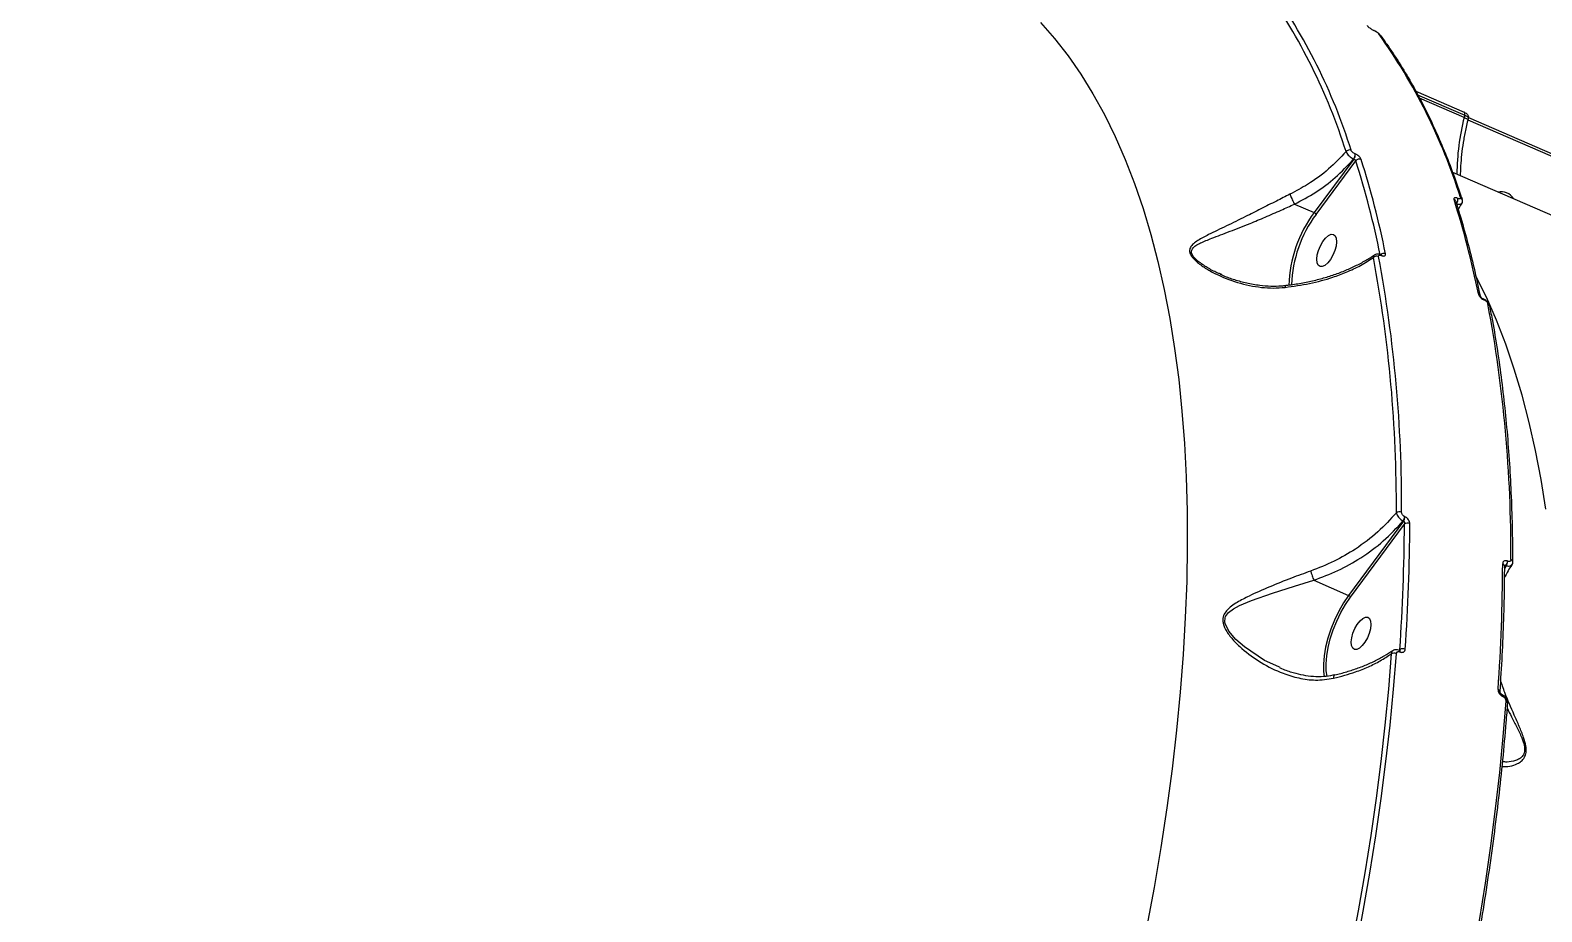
# Model space of a CAD drawing. Header units: millimetres. Extents: x -6901 to 7060, y -7557 to 6158.
# Drawn here: x 2630.1 to 3019.5, y -3041.9 to -2814.7 of the extents above; entities that cross this region are included whole.
import ezdxf

# ---------------------------------------------------------------- set-up
doc = ezdxf.new("R2010")
doc.units = ezdxf.units.MM
for name, color, linetype in [('DIKOM_ОБЪЕКТ', 7, 'Continuous'), ('DIKOM_РАЗМЕР_ЗОНА', 7, 'Continuous'), ('DIKOM_РАЗМЕР_ОБЪЕКТА', 7, 'Continuous')]:
    doc.layers.add(name, color=color, linetype=linetype)
doc.styles.add('style1', font='arial.ttf', dxfattribs={"width": 0.8})
doc.dimstyles.new('1-50', dxfattribs={"dimtxt": 300, "dimasz": 200, "dimexe": 100, "dimexo": 0, "dimgap": 100, "dimtad": 1, "dimtxsty": 'style1', "dimcen": 200, "dimclrd": 7, "dimclre": 7, "dimclrt": 7, "dimadec": 1, "dimazin": 2, "dimtfac": 1, "dimtmove": 0, "dimatfit": 2, "dimfxl": 0, "dimlwd": 25, "dimlwe": 18, "dimarcsym": 0})

# ---------------------------------------------------------------- blocks, each defined once
blk = doc.blocks.new('*D1')
at = {"layer": 'Defpoints', "color": 0, "transparency": 16777216}
for p in [(-4076.66, -462.32), (4983.51, -3127.59), (4983.51, -6854.07)]:
    blk.add_point(p, dxfattribs=at)
at = {"layer": 'DIKOM_РАЗМЕР_ОБЪЕКТА', "color": 7, "lineweight": 18, "transparency": 16777216}
for p, q in [((-4076.66, -462.32), (-4076.66, -6954.07)), ((4983.51, -3127.59), (4983.51, -6954.07))]:
    blk.add_line(p, q, dxfattribs=at)
at = {"layer": 'DIKOM_РАЗМЕР_ОБЪЕКТА', "color": 7, "lineweight": 25, "transparency": 16777216}
blk.add_line((-3876.66, -6854.07), (4783.51, -6854.07), dxfattribs=at)
at = {"layer": 'DIKOM_РАЗМЕР_ОБЪЕКТА', "color": 7, "transparency": 16777216}
for points in [[(-3876.66, -6820.74), (-3876.66, -6887.4), (-4076.66, -6854.07)], [(4783.51, -6820.74), (4783.51, -6887.4), (4983.51, -6854.07)]]:
    blk.add_solid(points, dxfattribs=at)
at = {"layer": 'DIKOM_РАЗМЕР_ОБЪЕКТА', "color": 7, "transparency": 16777216, "insert": (453.43, -6600.9), "char_height": 300, "attachment_point": 5, "style": 'style1'}
blk.add_mtext('9050', dxfattribs=at)
blk = doc.blocks.new('*D2')
at = {"layer": 'Defpoints', "color": 0, "transparency": 16777216}
for p in [(-1102.73, 4151.17), (-5819.23, -4492.42), (4721.24, -4492.42)]:
    blk.add_point(p, dxfattribs=at)
at = {"layer": 'DIKOM_РАЗМЕР_ОБЪЕКТА', "color": 7, "lineweight": 18, "transparency": 16777216}
for p, q in [((-1102.73, 4151.17), (-5919.23, 4151.17)), ((4721.24, -4492.42), (-5919.23, -4492.42))]:
    blk.add_line(p, q, dxfattribs=at)
at = {"layer": 'DIKOM_РАЗМЕР_ОБЪЕКТА', "color": 7, "lineweight": 25, "transparency": 16777216}
blk.add_line((-5819.23, 3951.17), (-5819.23, -4292.42), dxfattribs=at)
at = {"layer": 'DIKOM_РАЗМЕР_ОБЪЕКТА', "color": 7, "transparency": 16777216}
for points in [[(-5852.56, 3951.17), (-5785.89, 3951.17), (-5819.23, 4151.17)], [(-5852.56, -4292.42), (-5785.89, -4292.42), (-5819.23, -4492.42)]]:
    blk.add_solid(points, dxfattribs=at)
at = {"layer": 'DIKOM_РАЗМЕР_ОБЪЕКТА', "color": 7, "transparency": 16777216, "insert": (-6072.4, -170.63), "char_height": 300, "attachment_point": 5, "rotation": 90, "style": 'style1'}
blk.add_mtext('8650', dxfattribs=at)
blk = doc.blocks.new('*D3')
at = {"layer": 'Defpoints', "color": 0, "transparency": 16777216}
for p in [(-1553.27, 6158.28), (-6450.85, -6312.94), (5659.92, -6312.94)]:
    blk.add_point(p, dxfattribs=at)
at = {"layer": 'DIKOM_РАЗМЕР_ЗОНА', "color": 7, "lineweight": 18, "transparency": 16777216}
for p, q in [((-1553.27, 6158.28), (-6550.85, 6158.28)), ((5659.92, -6312.94), (-6550.85, -6312.94))]:
    blk.add_line(p, q, dxfattribs=at)
at = {"layer": 'DIKOM_РАЗМЕР_ЗОНА', "color": 7, "lineweight": 25, "transparency": 16777216}
blk.add_line((-6450.85, 5958.28), (-6450.85, -6112.94), dxfattribs=at)
at = {"layer": 'DIKOM_РАЗМЕР_ЗОНА', "color": 7, "transparency": 16777216}
for points in [[(-6484.18, 5958.28), (-6417.52, 5958.28), (-6450.85, 6158.28)], [(-6484.18, -6112.94), (-6417.52, -6112.94), (-6450.85, -6312.94)]]:
    blk.add_solid(points, dxfattribs=at)
at = {"layer": 'DIKOM_РАЗМЕР_ЗОНА', "color": 7, "transparency": 16777216, "insert": (-6704.02, -77.33), "char_height": 300, "attachment_point": 5, "rotation": 90, "style": 'style1'}
blk.add_mtext('12500', dxfattribs=at)
blk = doc.blocks.new('*D4')
at = {"layer": 'Defpoints', "color": 0, "transparency": 16777216}
for p in [(-5588.2, -1083.32), (7059.54, -2218.88), (7059.54, -7457.08)]:
    blk.add_point(p, dxfattribs=at)
at = {"layer": 'DIKOM_РАЗМЕР_ЗОНА', "color": 7, "lineweight": 18, "transparency": 16777216}
for p, q in [((-5588.2, -1083.32), (-5588.2, -7557.08)), ((7059.54, -2218.88), (7059.54, -7557.08))]:
    blk.add_line(p, q, dxfattribs=at)
at = {"layer": 'DIKOM_РАЗМЕР_ЗОНА', "color": 7, "lineweight": 25, "transparency": 16777216}
blk.add_line((-5388.2, -7457.08), (6859.54, -7457.08), dxfattribs=at)
at = {"layer": 'DIKOM_РАЗМЕР_ЗОНА', "color": 7, "transparency": 16777216}
for points in [[(-5388.2, -7423.74), (-5388.2, -7490.41), (-5588.2, -7457.08)], [(6859.54, -7423.74), (6859.54, -7490.41), (7059.54, -7457.08)]]:
    blk.add_solid(points, dxfattribs=at)
at = {"layer": 'DIKOM_РАЗМЕР_ЗОНА', "color": 7, "transparency": 16777216, "insert": (735.67, -7203.9), "char_height": 300, "attachment_point": 5, "style": 'style1'}
blk.add_mtext('12650', dxfattribs=at)

msp = doc.modelspace()

# ---------------------------------------------------------------- linework, layer by layer
at = {"layer": 'DIKOM_ОБЪЕКТ', "color": 7, "linetype": 'Continuous', "lineweight": 15}
for p, q in [((2976.228, -2814.716), (2976.314, -2814.753)), ((2976.314, -2814.786), (2976.399, -2814.823)), ((2987.073, -2830.425), (2999.586, -2835.844)), ((2987.566, -2831.333), (2999.706, -2836.591)), ((2999.558, -2837.197), (2988.04, -2832.209)), ((2999.706, -2836.591), (2999.558, -2837.197)), ((3000.618, -2837.388), (3000.465, -2838.014)), ((3000.51, -2837.83), (3026.906, -2849.261)), ((3000.643, -2837.192), (3026.786, -2848.514)), ((2971.489, -2846.603), (2971.444, -2846.583)), ((2971.122, -2847.933), (2960.901, -2861.724)), ((2961.398, -2862.194), (2971.641, -2848.374)), ((2971.076, -2847.914), (2971.122, -2847.933)), ((2996.565, -2851.324), (3265.424, -2967.761)), ((2997.944, -2858.06), (2997.899, -2858.041)), ((2955.854, -2859.539), (2960.901, -2861.724)), ((2978.028, -2872.506), (2978.094, -2872.534)), ((2978.181, -2872.741), (2978.246, -2872.769)), ((2937.145, -2877.688), (2936.674, -2877.509)), ((3004.503, -2883.972), (3004.569, -2884)), ((3004.656, -2884.207), (3004.722, -2884.235)), ((2984.304, -2940.1), (2984.238, -2940.072)), ((2983.909, -2941.205), (2969.776, -2960.372)), ((2970.273, -2960.842), (2984.151, -2942.021)), ((2983.843, -2941.176), (2983.909, -2941.205)), ((3010.78, -2951.566), (3010.714, -2951.538)), ((3010.384, -2952.671), (3009.903, -2953.592)), ((3009.906, -2953.201), (3010.319, -2952.642)), ((3010.319, -2952.642), (3010.384, -2952.671)), ((2960.79, -2956.481), (2969.776, -2960.372)), ((2982.826, -2974.446), (2982.871, -2974.466)), ((2982.973, -2974.327), (2982.827, -2974.447)), ((2982.99, -2974.924), (2983.036, -2974.944)), ((2952.131, -2978.959), (2951.828, -2978.819)), ((3009.281, -2985.903), (3009.327, -2985.923)), ((3009.445, -2986.381), (3009.491, -2986.401))]:
    msp.add_line(p, q, dxfattribs=at)
at = {"layer": 'DIKOM_ОБЪЕКТ', "color": 7, "linetype": 'Continuous', "lineweight": 15, "flags": 128}
for points in [[(2890.374, -2812.723), (2894.014, -2816.871), (2897.484, -2821.323), (2900.783, -2826.077), (2903.907, -2831.126), (2906.852, -2836.467), (2909.617, -2842.095), (2912.198, -2848.005), (2914.593, -2854.19), (2916.801, -2860.646), (2918.818, -2867.365), (2920.644, -2874.343), (2922.276, -2881.572), (2923.713, -2889.045), (2924.953, -2896.757), (2925.995, -2904.699), (2926.839, -2912.864), (2927.484, -2921.245), (2927.929, -2929.833), (2928.173, -2938.622), (2928.216, -2947.602), (2928.059, -2956.765), (2927.702, -2966.103), (2927.144, -2975.607), (2926.386, -2985.268), (2925.43, -2995.078), (2924.275, -3005.026), (2922.924, -3015.105), (2921.376, -3025.304), (2919.635, -3035.613), (2917.7, -3046.025)], [(2999.558, -2837.197), (2999.86, -2837.343), (3000.111, -2837.496), (3000.3, -2837.651), (3000.422, -2837.802), (3000.47, -2837.943), (3000.465, -2838.013)], [(2999.706, -2836.591), (2999.74, -2836.42), (2999.753, -2836.261), (2999.746, -2836.12), (2999.718, -2836.002), (2999.671, -2835.913), (2999.607, -2835.854), (2999.586, -2835.844)], [(2963.838, -2868.284), (2964.561, -2867.645), (2965.249, -2867.316), (2965.845, -2867.324), (2966.303, -2867.669), (2966.584, -2868.323), (2966.666, -2869.233), (2966.542, -2870.324), (2966.222, -2871.509), (2965.733, -2872.692), (2965.113, -2873.777), (2964.413, -2874.675), (2963.69, -2875.315), (2963.003, -2875.644), (2962.406, -2875.635), (2961.948, -2875.29), (2961.667, -2874.637), (2961.586, -2873.727), (2961.71, -2872.635), (2962.029, -2871.45), (2962.519, -2870.267), (2963.138, -2869.183), (2963.838, -2868.284)], [(3020.606, -2938.182), (3019.365, -2930.471), (3017.929, -2922.997), (3016.297, -2915.768), (3014.471, -2908.791), (3012.454, -2902.071), (3010.246, -2895.615), (3007.851, -2889.43), (3005.269, -2883.521), (3002.594, -2878.064)], [(2951.828, -2978.819), (2948.121, -2977.107), (2942.937, -2973.617), (2940.758, -2971.71), (2938.906, -2969.56), (2937.942, -2967.614), (2937.864, -2967.186), (2937.953, -2966.134), (2938.059, -2965.85), (2938.832, -2964.788), (2940.128, -2963.807), (2941.633, -2963.005), (2944.773, -2961.683), (2950.143, -2959.786), (2955.854, -2957.963), (2960.788, -2956.48), (2960.789, -2956.479), (2960.789, -2956.479)], [(2969.776, -2960.372), (2968.455, -2962.325), (2967.23, -2964.456), (2966.13, -2966.715), (2965.182, -2969.05), (2964.406, -2971.406), (2963.822, -2973.728), (2963.443, -2975.962), (2963.278, -2978.055), (2963.331, -2979.958), (2963.512, -2981.231)], [(2964.219, -2981.165), (2964.024, -2979.833), (2963.973, -2977.988), (2964.133, -2975.958), (2964.501, -2973.793), (2965.067, -2971.541), (2965.819, -2969.257), (2966.738, -2966.992), (2967.804, -2964.802), (2968.992, -2962.735), (2970.273, -2960.842)], [(2972.713, -2966.932), (2973.436, -2966.293), (2974.124, -2965.964), (2974.721, -2965.972), (2975.178, -2966.317), (2975.459, -2966.971), (2975.541, -2967.881), (2975.417, -2968.972), (2975.097, -2970.157), (2974.608, -2971.34), (2973.988, -2972.425), (2973.288, -2973.323), (2972.565, -2973.963), (2971.878, -2974.292), (2971.281, -2974.283), (2970.824, -2973.938), (2970.543, -2973.285), (2970.461, -2972.375), (2970.585, -2971.283), (2970.904, -2970.098), (2971.394, -2968.915), (2972.014, -2967.831), (2972.713, -2966.932)], [(2980.758, -2975.443), (2980.021, -2984.576), (2979.123, -2993.83), (2978.063, -3003.196), (2976.844, -3012.67), (2975.465, -3022.245), (2973.928, -3031.913), (2972.234, -3041.669), (2970.384, -3051.506)], [(2971.704, -3051.625), (2973.559, -3041.767), (2975.257, -3031.989), (2976.797, -3022.299), (2978.179, -3012.703), (2979.401, -3003.209), (2980.463, -2993.821), (2981.363, -2984.547), (2982.102, -2975.394)], [(3010.261, -2987.589), (3009.522, -2996.743), (3008.622, -3006.016), (3007.56, -3015.404), (3006.338, -3024.899), (3004.956, -3034.494), (3003.416, -3044.184), (3001.718, -3053.962), (2999.864, -3063.82)]]:
    msp.add_lwpolyline(points, dxfattribs=at)
at = {"layer": 'DIKOM_ОБЪЕКТ', "color": 7, "linetype": 'Continuous', "lineweight": 15}
for centre, radius, start, end in [((2827.71, -2890.196), 148.149, 17.35901, 35.64419), ((2828.709, -2889.962), 148.484, 17.35948, 35.64386), ((2976.143, -2814.908), 0.21, 35.70745, 67.27208), ((2976.218, -2814.958), 0.226, 36.71879, 64.31903), ((2856.873, -2902.154), 148.478, 17.35894, 35.64401), ((2977.227, -2816.348), 0.782, 36.72979, 66.86332), ((3056.697, -2851.938), 59.01, 165.53434, 179.87636), ((2970.006, -2846.75), 1.17, 68.75475, 139.80744), ((2969.72, -2846.824), 1.74, 321.19994, 7.93303), ((2969.766, -2846.843), 1.74, 321.19994, 7.93303), ((2972.575, -2849.077), 1.169, 68.62385, 143.04398), ((2753.446, -2917.685), 228.939, 11.34967, 17.62275), ((2754.272, -2917.467), 229.499, 11.3497, 17.62242), ((2778.217, -2927.828), 229.487, 11.34927, 17.62232), ((2996.666, -2859.027), 0.726, 18.95794, 68.2656), ((2996.176, -2858.281), 1.74, 321.19994, 7.93303), ((2996.221, -2858.3), 1.74, 321.20145, 7.93153), ((2998.318, -2858.531), 0.728, 18.9801, 68.16805), ((3009.102, -2859.626), 3.305, 65.12676, 103.69983), ((3008.698, -2860.68), 4.432, 34.7011, 66.12348), ((2986.806, -2881.203), 32.412, 143.06035, 178.65642), ((2986.803, -2881.184), 31.717, 143.22327, 178.41579), ((2977.042, -2874.189), 1.232, 68.10925, 135.19733), ((2635.512, -2937.103), 346.576, 359.67713, 10.60496), ((2636.079, -2936.97), 347.355, 359.67725, 10.60468), ((2978.825, -2873.452), 1.237, 68.30052, 130.11178), ((2977.886, -2872.765), 0.295, 4.72814, 61.20069), ((2977.953, -2872.793), 0.294, 4.66658, 62.2048), ((3002.974, -2883.316), 0.692, 12.69412, 69.45694), ((3004.363, -2884.231), 0.294, 4.66855, 62.25676), ((3004.426, -2884.26), 0.297, 4.81518, 60.71137), ((2664.25, -2949.164), 347.343, 359.67707, 10.60488), ((3005.416, -2885.891), 0.694, 13.44396, 69.38579), ((2982.873, -2940.217), 1.404, 66.70934, 124.28479), ((2982.217, -2939.971), 2.024, 323.46388, 357.14699), ((2982.282, -2940), 2.024, 323.46388, 357.14699), ((2492.486, -2940.267), 491.668, 356.0277, 359.79562), ((2984.984, -2943.124), 1.383, 66.2538, 127.06151), ((2492.691, -2940.101), 492.853, 356.02787, 359.79569), ((2516.758, -2950.469), 492.719, 356.02715, 359.79599), ((3009.284, -2952.825), 0.63, 7.17722, 72.45193), ((3008.692, -2951.437), 2.025, 323.46644, 357.14444), ((3008.758, -2951.465), 2.025, 323.46644, 357.14444), ((3011.414, -2951.709), 0.612, 6.23554, 73.56114), ((2969.435, -2961.232), 0.925, 24.93951, 68.35139), ((2981.48, -2976.796), 1.533, 66.0912, 118.09571), ((2982.546, -2974.809), 0.459, 345.52922, 52.31569), ((2982.594, -2974.829), 0.456, 345.42127, 52.92237), ((2983.747, -2975.596), 1.487, 65.64986, 121.38203), ((3008.153, -2985.168), 0.578, 4.94457, 75.97124), ((3009.004, -2986.266), 0.456, 345.42127, 52.92237), ((3009.047, -2986.286), 0.458, 345.50343, 52.40942), ((3010.117, -2988.153), 0.582, 5.33268, 75.68882)]:
    msp.add_arc(centre, radius, start, end, dxfattribs=at)
for points, knots in [([(2974.529, -2813.526), (2974.539, -2813.539), (2974.617, -2813.638), (2974.814, -2813.837), (2975.17, -2814.123), (2975.549, -2814.38), (2975.94, -2814.612), (2976.189, -2814.727), (2976.314, -2814.786)], [0, 0, 0, 0, 0.0392165, 0.2871935, 0.4951833, 0.6709839, 0.835285, 1, 1, 1, 1]), ([(2976.314, -2814.756), (2976.33, -2814.762), (2976.485, -2814.822), (2976.707, -2814.939), (2976.883, -2815.056), (2976.928, -2815.086)], [0, 0, 0, 0, 0.0783894, 0.7676774, 1, 1, 1, 1]), ([(2976.399, -2814.823), (2976.48, -2814.86), (2976.641, -2814.935), (2976.893, -2815.084), (2977.133, -2815.248), (2977.355, -2815.429), (2977.478, -2815.555), (2977.527, -2815.619), (2977.534, -2815.629)], [0, 0, 0, 0, 0.1673639, 0.3344952, 0.5091284, 0.7130756, 0.9577493, 1, 1, 1, 1]), ([(2976.928, -2815.086), (2977.02, -2815.145), (2977.268, -2815.303), (2977.591, -2815.557), (2977.754, -2815.789), (2977.833, -2815.902)], [0, 0, 0, 0, 0.2340139, 0.6270472, 1, 1, 1, 1]), ([(2977.854, -2815.88), (2978.443, -2816.689), (2980.15, -2819.029), (2982.855, -2823.106), (2985.915, -2828.193), (2988.813, -2833.542), (2991.549, -2839.146), (2994.122, -2844.999), (2996.485, -2850.993), (2998.075, -2855.478), (2998.878, -2857.906), (2999.005, -2858.289)], [0, 0, 0, 0, 0.0688579, 0.19942, 0.3300222, 0.4606746, 0.5913705, 0.7221011, 0.8528596, 0.9767795, 1, 1, 1, 1]), ([(3000.465, -2838.014), (3000.329, -2838.584), (2999.935, -2840.238), (2999.408, -2842.922), (2998.941, -2846.014), (2998.656, -2848.97), (2998.551, -2851.015), (2998.559, -2852.046), (2998.56, -2852.189)], [0, 0, 0, 0, 0.1125331, 0.3264568, 0.5400757, 0.7532297, 0.965815, 1, 1, 1, 1]), ([(2999.579, -2835.848), (2999.748, -2835.927), (3000.056, -2836.072), (3000.393, -2836.375), (3000.606, -2836.75), (3000.678, -2837.11), (3000.62, -2837.312), (3000.6, -2837.383)], [0, 0, 0, 0, 0.2743601, 0.5026059, 0.7062982, 0.8968318, 1, 1, 1, 1]), ([(2999.706, -2836.591), (2999.823, -2836.645), (3000.118, -2836.782), (3000.451, -2837.017), (3000.64, -2837.239), (3000.604, -2837.344), (3000.591, -2837.382)], [0, 0, 0, 0, 0.2026925, 0.5120285, 0.8215346, 1, 1, 1, 1]), ([(2969.112, -2845.995), (2967.672, -2847.525), (2964.752, -2850.627), (2959.771, -2854.284), (2956.205, -2856.167), (2954.662, -2856.982)], [0, 0, 0, 0, 0.3558575, 0.7214776, 1, 1, 1, 1]), ([(2969.112, -2845.995), (2969.169, -2846.132), (2969.283, -2846.407), (2969.665, -2846.883), (2970.152, -2847.339), (2970.649, -2847.694), (2970.955, -2847.851), (2971.076, -2847.914)], [0, 0, 0, 0, 0.2142492, 0.4283504, 0.6427463, 0.8576384, 1, 1, 1, 1]), ([(2971.444, -2846.583), (2971.381, -2846.554), (2971.224, -2846.48), (2970.969, -2846.311), (2970.717, -2846.092), (2970.519, -2845.861), (2970.46, -2845.727), (2970.43, -2845.659)], [0, 0, 0, 0, 0.1422809, 0.3570946, 0.5715706, 0.7857183, 1, 1, 1, 1]), ([(2973.001, -2847.988), (2972.957, -2847.887), (2972.868, -2847.683), (2972.572, -2847.337), (2972.196, -2847.009), (2971.815, -2846.757), (2971.581, -2846.647), (2971.489, -2846.603)], [0, 0, 0, 0, 0.2150436, 0.4299531, 0.6447198, 0.8592198, 1, 1, 1, 1]), ([(2955.854, -2859.539), (2957.699, -2858.552), (2961.433, -2856.556), (2966.636, -2852.658), (2969.546, -2849.549), (2971.076, -2847.914)], [0, 0, 0, 0, 0.3165683, 0.6406701, 1, 1, 1, 1]), ([(2971.122, -2847.933), (2971.153, -2847.948), (2971.231, -2847.984), (2971.36, -2848.066), (2971.489, -2848.17), (2971.592, -2848.279), (2971.624, -2848.342), (2971.641, -2848.374)], [0, 0, 0, 0, 0.1407046, 0.3552477, 0.5699178, 0.7849667, 1, 1, 1, 1]), ([(2954.662, -2856.982), (2953.492, -2857.565), (2950.979, -2858.818), (2947.123, -2860.792), (2942.769, -2862.98), (2938.171, -2865.222), (2934.057, -2867.186), (2931.309, -2868.631), (2929.766, -2869.718), (2928.947, -2870.613), (2928.755, -2871.407), (2928.865, -2872.165), (2929.29, -2873.082), (2930.687, -2874.528), (2932.828, -2876.056), (2936.314, -2877.992), (2941.147, -2879.899), (2946.237, -2880.954), (2950.375, -2881.219), (2952.395, -2881.069), (2953.411, -2880.993)], [0, 0, 0, 0, 0.059057, 0.1267723, 0.1965293, 0.2899969, 0.3861935, 0.4527697, 0.4864313, 0.5209064, 0.5489134, 0.5542497, 0.5800464, 0.6152111, 0.6617352, 0.7094944, 0.8061406, 0.9056049, 0.9525544, 1, 1, 1, 1]), ([(2954.662, -2856.982), (2954.669, -2857.005), (2954.696, -2857.097), (2954.782, -2857.354), (2954.964, -2857.814), (2955.242, -2858.422), (2955.553, -2859.033), (2955.751, -2859.368), (2955.85, -2859.535)], [0, 0, 0, 0, 0.038114, 0.1492159, 0.3619068, 0.5746017, 0.7872962, 1, 1, 1, 1]), ([(2997.899, -2858.041), (2997.809, -2858.005), (2997.582, -2857.916), (2997.267, -2857.867), (2997.015, -2857.922), (2996.884, -2858.084), (2996.918, -2858.264), (2996.935, -2858.353)], [0, 0, 0, 0, 0.1407502, 0.3552813, 0.5700086, 0.7849628, 1, 1, 1, 1]), ([(2998.589, -2857.854), (2998.6, -2857.914), (2998.624, -2858.033), (2998.537, -2858.14), (2998.368, -2858.177), (2998.157, -2858.144), (2998.005, -2858.084), (2997.944, -2858.06)], [0, 0, 0, 0, 0.214287, 0.4284825, 0.6428776, 0.857714, 1, 1, 1, 1]), ([(2998.989, -2858.298), (2999.014, -2858.361), (2999.093, -2858.557), (2999.07, -2858.923), (2998.997, -2859.241), (2998.89, -2859.353), (2998.885, -2859.358)], [0, 0, 0, 0, 0.1874807, 0.5874618, 0.9823352, 1, 1, 1, 1]), ([(2936.674, -2877.509), (2936.426, -2877.418), (2935.256, -2876.989), (2933.332, -2875.892), (2931.182, -2874.487), (2929.754, -2873.13), (2929.336, -2872.288), (2929.252, -2871.614), (2929.498, -2870.923), (2930.376, -2870.179), (2932.035, -2869.315), (2934.903, -2868.169), (2939.149, -2866.58), (2943.845, -2864.752), (2948.281, -2862.876), (2952.148, -2861.183), (2954.692, -2860.042), (2955.849, -2859.535), (2955.85, -2859.535)], [0, 0, 0, 0, 0.0175463, 0.0827863, 0.1477036, 0.1940358, 0.2269637, 0.2337644, 0.269936, 0.3159436, 0.3622823, 0.4552855, 0.5895125, 0.7236464, 0.8207185, 0.9176429, 0.9999548, 1, 1, 1, 1]), ([(2955.85, -2859.535), (2955.85, -2859.536), (2955.852, -2859.538), (2955.854, -2859.538), (2955.854, -2859.539)], [0, 0, 0, 0, 0.6072853, 1, 1, 1, 1]), ([(2961.398, -2862.194), (2961.394, -2862.183), (2961.387, -2862.162), (2961.359, -2862.103), (2961.296, -2862.013), (2961.181, -2861.898), (2961.043, -2861.794), (2960.948, -2861.748), (2960.901, -2861.724)], [0, 0, 0, 0, 0.0701223, 0.1413519, 0.3559558, 0.570624, 0.7853004, 1, 1, 1, 1]), ([(2997.352, -2858.791), (2997.715, -2859.945), (2998.767, -2863.291), (3000.376, -2869.01), (3002.125, -2875.962), (3003.142, -2880.77), (3003.647, -2883.154)], [0, 0, 0, 0, 0.1499055, 0.4347817, 0.7196713, 1, 1, 1, 1]), ([(2997.577, -2859.391), (2997.701, -2859.435), (2998.013, -2859.545), (2998.441, -2859.588), (2998.773, -2859.52), (2998.85, -2859.379), (2998.881, -2859.323)], [0, 0, 0, 0, 0.1994207, 0.5003866, 0.8006864, 1, 1, 1, 1]), ([(2998.971, -2859.381), (2998.685, -2859.799), (2998.336, -2860.309), (2998.067, -2860.841), (2998.019, -2860.937)], [0, 0, 0, 0, 0.8199074, 1, 1, 1, 1]), ([(2953.411, -2880.993), (2955.53, -2880.698), (2959.822, -2880.1), (2965.024, -2878.661), (2969.361, -2877.047), (2972.93, -2875.382), (2975.084, -2874.011), (2976.168, -2873.321)], [0, 0, 0, 0, 0.2398788, 0.4858737, 0.6394217, 0.8185474, 1, 1, 1, 1]), ([(2953.648, -2880.448), (2954.239, -2880.381), (2956, -2880.184), (2958.844, -2879.666), (2962.159, -2878.908), (2965.343, -2877.975), (2968.362, -2876.887), (2971.201, -2875.657), (2973.807, -2874.283), (2975.562, -2873.243), (2976.373, -2872.638), (2976.47, -2872.565)], [0, 0, 0, 0, 0.0652543, 0.1946912, 0.3250935, 0.4562726, 0.5877841, 0.7189709, 0.8504571, 0.9820494, 1, 1, 1, 1]), ([(2976.482, -2872.578), (2976.388, -2872.663), (2976.193, -2872.839), (2976.176, -2873.157), (2976.168, -2873.321)], [0, 0, 0, 0, 0.4840188, 1, 1, 1, 1]), ([(2976.492, -2872.589), (2976.531, -2872.553), (2976.681, -2872.418), (2977.04, -2872.333), (2977.512, -2872.335), (2977.851, -2872.41), (2978.024, -2872.505), (2978.029, -2872.508)], [0, 0, 0, 0, 0.0969753, 0.3685555, 0.6512468, 0.989178, 1, 1, 1, 1]), ([(2977.501, -2873.046), (2977.496, -2872.973), (2977.484, -2872.827), (2977.594, -2872.689), (2977.784, -2872.638), (2977.995, -2872.667), (2978.133, -2872.722), (2978.181, -2872.741)], [0, 0, 0, 0, 0.2288209, 0.4578793, 0.6785437, 0.8883403, 1, 1, 1, 1]), ([(2978.091, -2872.531), (2978.114, -2872.541), (2978.181, -2872.572), (2978.247, -2872.585), (2978.255, -2872.586), (2978.259, -2872.586)], [0, 0, 0, 0, 0.2300713, 0.6549772, 1, 1, 1, 1]), ([(2978.246, -2872.769), (2978.318, -2872.797), (2978.528, -2872.88), (2978.852, -2872.925), (2979.142, -2872.844), (2979.31, -2872.634), (2979.292, -2872.413), (2979.283, -2872.303)], [0, 0, 0, 0, 0.1082918, 0.3204608, 0.5431038, 0.7715696, 1, 1, 1, 1]), ([(2936.667, -2877.544), (2936.94, -2877.675), (2938.126, -2878.243), (2940.415, -2879.042), (2943.546, -2879.909), (2946.693, -2880.461), (2949.71, -2880.674), (2951.984, -2880.666), (2953.273, -2880.489), (2953.645, -2880.437)], [0, 0, 0, 0, 0.0528385, 0.2293933, 0.4160883, 0.6110947, 0.7781211, 0.9359539, 1, 1, 1, 1]), ([(2953.651, -2880.477), (2953.648, -2880.475), (2953.589, -2880.448), (2953.514, -2880.586), (2953.444, -2880.794), (2953.419, -2880.942), (2953.411, -2880.993)], [0, 0, 0, 0, 0.0248321, 0.5077259, 0.8305847, 1, 1, 1, 1]), ([(3003.217, -2882.668), (3003.243, -2882.76), (3003.303, -2882.968), (3003.527, -2883.324), (3003.855, -2883.684), (3004.247, -2884.001), (3004.52, -2884.138), (3004.656, -2884.207)], [0, 0, 0, 0, 0.1741761, 0.3895818, 0.5958241, 0.7978654, 1, 1, 1, 1]), ([(3003.647, -2883.159), (3003.647, -2883.157), (3003.645, -2883.142), (3003.659, -2883.2), (3003.722, -2883.31), (3003.84, -2883.472), (3004.018, -2883.656), (3004.226, -2883.821), (3004.401, -2883.927), (3004.476, -2883.958), (3004.5, -2883.968)], [0, 0, 0, 0, 0.0196036, 0.1587084, 0.2975789, 0.4459047, 0.615029, 0.7892909, 0.9326451, 1, 1, 1, 1]), ([(3004.568, -2884.009), (3004.608, -2884.024), (3004.868, -2884.121), (3005.323, -2884.45), (3005.817, -2885.019), (3006.082, -2885.466), (3006.089, -2885.727), (3006.089, -2885.732)], [0, 0, 0, 0, 0.0543782, 0.3553336, 0.6533698, 0.9927606, 1, 1, 1, 1]), ([(3004.722, -2884.235), (3004.812, -2884.28), (3004.992, -2884.371), (3005.249, -2884.579), (3005.462, -2884.814), (3005.606, -2885.045), (3005.644, -2885.18), (3005.66, -2885.241)], [0, 0, 0, 0, 0.2039871, 0.4080188, 0.6134854, 0.8264854, 1, 1, 1, 1]), ([(3006.091, -2885.729), (3006.34, -2887.029), (3007.064, -2890.8), (3008.126, -2897.204), (3009.221, -2905.004), (3010.137, -2913.007), (3010.875, -2921.203), (3011.435, -2929.587), (3011.814, -2938.154), (3011.991, -2945.527), (3012.015, -2950.067), (3012.023, -2951.644)], [0, 0, 0, 0, 0.0652897, 0.18939, 0.31349, 0.4375859, 0.5616773, 0.6857629, 0.8098424, 0.9339162, 1, 1, 1, 1]), ([(2982.082, -2939.056), (2980.548, -2940.744), (2977.437, -2944.169), (2971.914, -2948.319), (2966.072, -2951.739), (2962.032, -2953.31), (2959.989, -2954.104)], [0, 0, 0, 0, 0.2625667, 0.5326633, 0.7636485, 1, 1, 1, 1]), ([(2982.082, -2939.056), (2982.11, -2939.183), (2982.171, -2939.466), (2982.434, -2939.953), (2982.833, -2940.448), (2983.321, -2940.887), (2983.669, -2941.08), (2983.843, -2941.176)], [0, 0, 0, 0, 0.1700579, 0.3807893, 0.5867213, 0.7931053, 1, 1, 1, 1]), ([(2984.238, -2940.072), (2984.15, -2940.025), (2983.972, -2939.932), (2983.736, -2939.701), (2983.554, -2939.433), (2983.447, -2939.162), (2983.434, -2939), (2983.429, -2938.927)], [0, 0, 0, 0, 0.2040118, 0.4080115, 0.6135122, 0.8265351, 1, 1, 1, 1]), ([(2985.541, -2941.859), (2985.532, -2941.746), (2985.514, -2941.495), (2985.347, -2941.076), (2985.067, -2940.664), (2984.707, -2940.313), (2984.439, -2940.171), (2984.304, -2940.1)], [0, 0, 0, 0, 0.1742059, 0.3896, 0.595839, 0.7978969, 1, 1, 1, 1]), ([(2960.79, -2956.481), (2962.885, -2955.691), (2967.125, -2954.093), (2973.171, -2950.645), (2978.962, -2946.405), (2982.201, -2942.935), (2983.843, -2941.176)], [0, 0, 0, 0, 0.2328893, 0.4712999, 0.7319739, 1, 1, 1, 1]), ([(2983.909, -2941.205), (2983.945, -2941.225), (2983.989, -2941.25), (2984.064, -2941.329), (2984.135, -2941.443), (2984.184, -2941.636), (2984.19, -2941.836), (2984.163, -2941.963), (2984.151, -2942.021)], [0, 0, 0, 0, 0.1445066, 0.1755148, 0.3625671, 0.5710467, 0.8045878, 1, 1, 1, 1]), ([(3010.714, -2951.538), (3010.642, -2951.51), (3010.43, -2951.429), (3010.086, -2951.407), (3009.75, -2951.536), (3009.519, -2951.815), (3009.489, -2952.087), (3009.474, -2952.224)], [0, 0, 0, 0, 0.1083069, 0.3204252, 0.5430344, 0.7715716, 1, 1, 1, 1]), ([(3011.588, -2951.122), (3011.578, -2951.211), (3011.56, -2951.389), (3011.41, -2951.57), (3011.192, -2951.653), (3010.967, -2951.638), (3010.828, -2951.585), (3010.78, -2951.566)], [0, 0, 0, 0, 0.2288354, 0.4579151, 0.6785777, 0.8883926, 1, 1, 1, 1]), ([(3012.006, -2951.643), (3012.01, -2951.708), (3012.026, -2951.966), (3011.948, -2952.276), (3011.799, -2952.454), (3011.774, -2952.483)], [0, 0, 0, 0, 0.2188513, 0.8713744, 1, 1, 1, 1]), ([(2959.989, -2954.104), (2958.34, -2954.7), (2954.748, -2955.998), (2949.383, -2958.164), (2944.707, -2960.207), (2941.486, -2961.877), (2939.566, -2963.142), (2938.33, -2964.233), (2937.479, -2965.529), (2937.313, -2966.707), (2937.535, -2968.121), (2938.355, -2969.855), (2940.099, -2972.017), (2943.005, -2974.806), (2947.221, -2977.841), (2952.227, -2980.341), (2956.963, -2981.767), (2961.364, -2982.402), (2964.34, -2981.967), (2965.887, -2981.741)], [0, 0, 0, 0, 0.0790193, 0.1721794, 0.2680583, 0.3287288, 0.3610578, 0.3938986, 0.422331, 0.4513189, 0.4599432, 0.4989922, 0.5446041, 0.5914345, 0.6876195, 0.7865803, 0.8546761, 0.9244438, 1, 1, 1, 1]), ([(2959.989, -2954.104), (2960.007, -2954.163), (2960.06, -2954.334), (2960.184, -2954.723), (2960.371, -2955.287), (2960.593, -2955.936), (2960.723, -2956.298), (2960.789, -2956.479)], [0, 0, 0, 0, 0.0873359, 0.2536191, 0.5024067, 0.7512232, 1, 1, 1, 1]), ([(3009.91, -2952.746), (3009.901, -2954.32), (3009.875, -2958.886), (3009.693, -2966.568), (3009.322, -2975.777), (3008.926, -2982.021), (3008.729, -2985.118)], [0, 0, 0, 0, 0.1499009, 0.4348036, 0.7196969, 1, 1, 1, 1]), ([(3011.818, -2952.501), (3011.487, -2953.009), (3010.755, -2954.128), (3010.193, -2955.294), (3009.885, -2955.932)], [0, 0, 0, 0, 0.4532089, 1, 1, 1, 1]), ([(3009.908, -2952.741), (3009.909, -2952.737), (3009.911, -2952.727), (3009.911, -2952.744), (3009.911, -2952.754)], [0, 0, 0, 0, 0.388233, 1, 1, 1, 1]), ([(3009.93, -2952.749), (3009.935, -2952.742), (3009.976, -2952.687), (3010.074, -2952.635), (3010.181, -2952.615), (3010.258, -2952.621), (3010.294, -2952.634), (3010.319, -2952.642)], [0, 0, 0, 0, 0.0540188, 0.4652529, 0.7388622, 0.8244654, 1, 1, 1, 1]), ([(3010.384, -2952.671), (3010.483, -2952.705), (3010.766, -2952.804), (3011.203, -2952.84), (3011.598, -2952.739), (3011.721, -2952.552), (3011.773, -2952.471)], [0, 0, 0, 0, 0.1583889, 0.4560779, 0.7668252, 1, 1, 1, 1]), ([(2960.789, -2956.479), (2960.789, -2956.48), (2960.789, -2956.48), (2960.79, -2956.481), (2960.79, -2956.481), (2960.79, -2956.481)], [0, 0, 0, 0, 0.3834146, 0.8929716, 1, 1, 1, 1]), ([(2965.887, -2981.741), (2967.826, -2981.229), (2970.984, -2980.395), (2974.914, -2978.787), (2978.02, -2977.25), (2979.834, -2976.053), (2980.758, -2975.443)], [0, 0, 0, 0, 0.3422186, 0.5572701, 0.7746012, 1, 1, 1, 1]), ([(2966.239, -2980.826), (2966.743, -2980.714), (2968.315, -2980.362), (2970.816, -2979.595), (2973.724, -2978.543), (2976.444, -2977.33), (2978.957, -2976.005), (2980.428, -2975.026), (2981.153, -2974.544)], [0, 0, 0, 0, 0.0857014, 0.2677103, 0.4510567, 0.6353925, 0.8202755, 1, 1, 1, 1]), ([(2981.174, -2974.584), (2981.173, -2974.584), (2981.031, -2974.648), (2980.852, -2974.928), (2980.789, -2975.271), (2980.758, -2975.443)], [0, 0, 0, 0, 0.002814, 0.5011827, 1, 1, 1, 1]), ([(2981.197, -2974.57), (2981.366, -2974.477), (2981.702, -2974.292), (2982.287, -2974.263), (2982.646, -2974.39), (2982.823, -2974.452)], [0, 0, 0, 0, 0.3395618, 0.6740163, 1, 1, 1, 1]), ([(2982.102, -2975.394), (2982.117, -2975.305), (2982.149, -2975.127), (2982.309, -2974.941), (2982.533, -2974.844), (2982.773, -2974.845), (2982.928, -2974.902), (2982.99, -2974.924)], [0, 0, 0, 0, 0.2143122, 0.4284467, 0.6428826, 0.8577081, 1, 1, 1, 1]), ([(2982.868, -2974.463), (2982.894, -2974.473), (2982.955, -2974.499), (2982.984, -2974.492), (2982.972, -2974.495), (2982.971, -2974.495)], [0, 0, 0, 0, 0.3959746, 0.9366767, 1, 1, 1, 1]), ([(2982.973, -2974.327), (2982.966, -2974.375), (2982.957, -2974.435), (2982.922, -2974.473), (2982.915, -2974.48)], [0, 0, 0, 0, 0.8053488, 1, 1, 1, 1]), ([(2983.036, -2974.944), (2983.127, -2974.977), (2983.358, -2975.062), (2983.717, -2975.064), (2984.051, -2974.92), (2984.29, -2974.641), (2984.337, -2974.375), (2984.36, -2974.242)], [0, 0, 0, 0, 0.1407814, 0.3552995, 0.5700469, 0.7849471, 1, 1, 1, 1]), ([(2952.097, -2979.036), (2952.237, -2979.102), (2953.343, -2979.622), (2955.333, -2980.258), (2958.068, -2980.932), (2960.691, -2981.258), (2963.302, -2981.241), (2965.153, -2981.078), (2966.097, -2980.815), (2966.227, -2980.779)], [0, 0, 0, 0, 0.0313791, 0.2465361, 0.4244243, 0.6123676, 0.796134, 0.9720407, 1, 1, 1, 1]), ([(2966.255, -2980.863), (2966.185, -2980.902), (2966.041, -2980.981), (2965.933, -2981.304), (2965.895, -2981.582), (2965.889, -2981.709), (2965.887, -2981.741)], [0, 0, 0, 0, 0.3619891, 0.7369843, 0.9328468, 1, 1, 1, 1]), ([(3009.259, -3004.461), (3009.934, -3004.491), (3011.191, -3004.547), (3012.998, -3003.954), (3014.29, -3003.139), (3015.103, -3002.251), (3015.452, -3001.287), (3015.567, -3000.286), (3015.486, -2998.997), (3014.833, -2996.748), (3013.739, -2994.085), (3012.039, -2990.231), (3010.25, -2986.21), (3009.268, -2983.239), (3008.907, -2982.146)], [0, 0, 0, 0, 0.139427, 0.2597519, 0.3205881, 0.3828961, 0.4335147, 0.4431595, 0.489781, 0.5533348, 0.6374176, 0.7237339, 0.8984056, 1, 1, 1, 1]), ([(3008.294, -2984.607), (3008.298, -2984.752), (3008.306, -2985.042), (3008.494, -2985.506), (3008.788, -2985.922), (3009.126, -2986.221), (3009.355, -2986.336), (3009.445, -2986.381)], [0, 0, 0, 0, 0.2150532, 0.4299896, 0.6447237, 0.8592072, 1, 1, 1, 1]), ([(3008.73, -2985.123), (3008.729, -2985.126), (3008.728, -2985.136), (3008.734, -2985.224), (3008.777, -2985.363), (3008.86, -2985.526), (3008.98, -2985.684), (3009.12, -2985.813), (3009.232, -2985.883), (3009.27, -2985.897), (3009.278, -2985.9)], [0, 0, 0, 0, 0.0491691, 0.1999345, 0.3499604, 0.4933066, 0.6486856, 0.8050629, 0.9611657, 1, 1, 1, 1]), ([(3009.325, -2985.923), (3009.326, -2985.923), (3009.542, -2985.985), (3009.941, -2986.291), (3010.431, -2986.866), (3010.705, -2987.522), (3010.68, -2987.938), (3010.671, -2988.095)], [0, 0, 0, 0, 0.0006527, 0.2533541, 0.5292695, 0.8229419, 1, 1, 1, 1]), ([(3009.491, -2986.401), (3009.552, -2986.432), (3009.706, -2986.509), (3009.932, -2986.71), (3010.129, -2986.989), (3010.254, -2987.298), (3010.258, -2987.492), (3010.261, -2987.589)], [0, 0, 0, 0, 0.1422679, 0.3571169, 0.57152, 0.7856946, 1, 1, 1, 1]), ([(3010.697, -2988.099), (3010.571, -2989.771), (3010.207, -2994.62), (3009.468, -3002.75), (3008.423, -3012.524), (3007.2, -3022.42), (3005.803, -3032.427), (3004.232, -3042.538), (3002.518, -3052.567), (3001.171, -3059.832), (3000.422, -3063.683), (3000.308, -3064.268)], [0, 0, 0, 0, 0.06885, 0.1996948, 0.3305361, 0.4613733, 0.5922059, 0.7230326, 0.8538572, 0.9777913, 1, 1, 1, 1]), ([(3010.602, -2989.332), (3010.984, -2990.115), (3011.791, -2991.768), (3013.158, -2994.329), (3014.328, -2996.799), (3015.07, -2998.897), (3015.171, -3000.083), (3015.055, -3000.971), (3014.677, -3001.806), (3013.822, -3002.525), (3012.428, -3003.099), (3010.857, -3003.407), (3009.805, -3003.268), (3009.393, -3003.213)], [0, 0, 0, 0, 0.1055225, 0.2228157, 0.3395268, 0.422824, 0.482023, 0.4942512, 0.5592782, 0.641995, 0.7253081, 0.8925148, 1, 1, 1, 1])]:
    msp.add_open_spline(points, degree=3, knots=knots, dxfattribs=at)

# ---------------------------------------------------------------- dimensions: what is measured, and where the dimension line sits
at = {"layer": 'DIKOM_РАЗМЕР_ЗОНА'}
dim = msp.add_linear_dim(base=(-6450.85, -6312.937), p1=(-1553.272, 6158.285), p2=(5659.925, -6312.937), angle=90, text='12500', dimstyle='1-50', dxfattribs=at)
dim.commit()
dim.dimension.update_dxf_attribs({"geometry": '*D3', "text_midpoint": (-6450.85, -77.326), "dimtype": 160})
dim = msp.add_linear_dim(base=(7059.538, -7457.077), p1=(-5588.199, -1083.325), p2=(7059.538, -2218.883), text='12650', dimstyle='1-50', dxfattribs=at)
dim.commit()
dim.dimension.update_dxf_attribs({"geometry": '*D4', "text_midpoint": (735.669, -7457.077), "dimtype": 160})
at = {"layer": 'DIKOM_РАЗМЕР_ОБЪЕКТА'}
dim = msp.add_linear_dim(base=(-5819.225, -4492.425), p1=(-1102.732, 4151.169), p2=(4721.24, -4492.425), angle=90, text='8650', dimstyle='1-50', dxfattribs=at)
dim.commit()
dim.dimension.update_dxf_attribs({"geometry": '*D2', "text_midpoint": (-5819.225, -170.628), "dimtype": 160})
dim = msp.add_linear_dim(base=(4983.514, -6854.07), p1=(-4076.663, -462.325), p2=(4983.514, -3127.595), text='9050', dimstyle='1-50', dxfattribs=at)
dim.commit()
dim.dimension.update_dxf_attribs({"geometry": '*D1', "text_midpoint": (453.425, -6854.07), "dimtype": 160})

doc.saveas('drawing.dxf')
